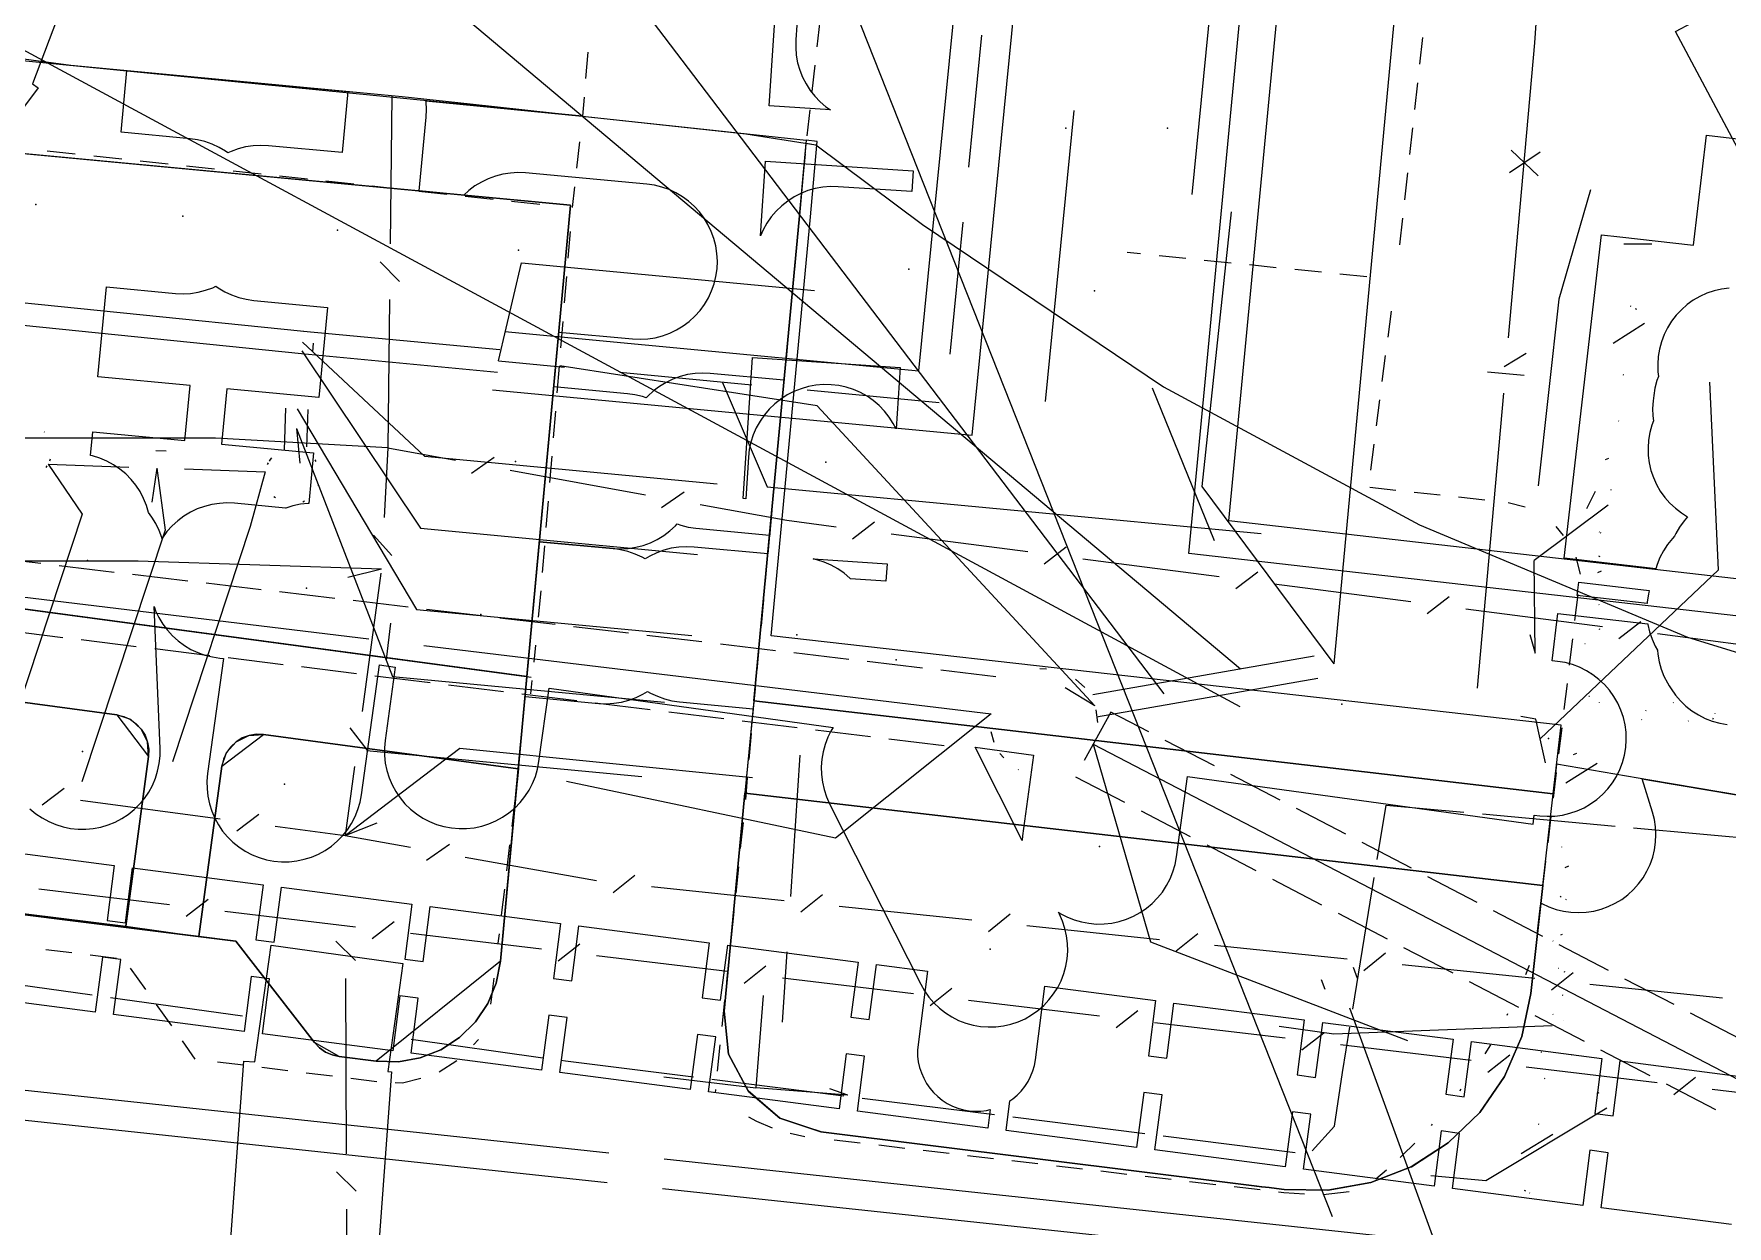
# Model space of a CAD drawing. Header units: metres. Extents: x -3782 to -2031, y 18790 to 19846.
# Drawn here: x -2487.81 to -2442.04, y 18823.8 to 18856.03 of the extents above; entities that cross this region are included whole.
import ezdxf

# ---------------------------------------------------------------- set-up
doc = ezdxf.new("R2010")
doc.units = ezdxf.units.M
for name, color, linetype in [('BOUNDARY', 7, 'Continuous'), ('CURB', 7, 'Continuous'), ('ELECTR_CABLE', 7, 'Continuous'), ('ELECTR_CABLE_COMM', 7, 'Continuous'), ('GAS', 7, 'Continuous'), ('GRASS', 7, 'Continuous'), ('GROUND', 7, 'Continuous'), ('HEAT', 7, 'Continuous'), ('OVERHEAD_POWER_LINE', 7, 'Continuous'), ('ROAD', 7, 'Continuous'), ('SEWER', 7, 'Continuous'), ('SIDEWALK_PATH', 7, 'Continuous'), ('TREE', 7, 'Continuous'), ('WATER_PIPELINE', 7, 'Continuous')]:
    doc.layers.add(name, color=color, linetype=linetype)

msp = doc.modelspace()

# ---------------------------------------------------------------- linework, layer by layer
at = {"layer": 'BOUNDARY'}
msp.add_lwpolyline([(-2543.991, 18850.876), (-2536.824, 18852.276), (-2529.814, 18854.324), (-2523.02, 18857.002), (-2518.972, 18859.043), (-2517.783, 18859.57), (-2515.903, 18859.458), (-2502.65, 18858.029), (-2500.74, 18857.729), (-2499.347, 18857.369), (-2493.123, 18856.023), (-2486.811, 18855.176), (-2478.422, 18854.388), (-2477.86, 18854.332), (-2476.023, 18854.133), (-2472.982, 18853.804), (-2468.566, 18853.326), (-2466.672, 18853.028), (-2463.79, 18850.873), (-2457.274, 18846.483), (-2450.359, 18842.754), (-2443.112, 18839.721), (-2435.602, 18837.413)], dxfattribs=at)
at = {"layer": 'CURB'}
for points in [[(-2466.571, 18856.378), (-2466.65, 18855.673)], [(-2450.272, 18855.928), (-2450.353, 18855.204)], [(-2472.835, 18855.531), (-2472.898, 18854.816)], [(-2466.706, 18855.177), (-2466.785, 18854.472)], [(-2450.408, 18854.707), (-2450.488, 18853.983)], [(-2472.941, 18854.318), (-2472.986, 18853.805)], [(-2466.84, 18853.975), (-2466.919, 18853.27)], [(-2450.543, 18853.487), (-2450.623, 18852.762)], [(-2487.451, 18852.865), (-2486.693, 18852.783)], [(-2473.065, 18853.106), (-2473.144, 18852.393)], [(-2486.196, 18852.729), (-2485.438, 18852.647)], [(-2484.94, 18852.594), (-2484.182, 18852.512)], [(-2483.685, 18852.458), (-2482.927, 18852.376)], [(-2466.967, 18852.773), (-2467.031, 18852.066)], [(-2482.43, 18852.322), (-2481.671, 18852.24)], [(-2481.174, 18852.186), (-2480.416, 18852.104)], [(-2479.919, 18852.051), (-2479.161, 18851.969)], [(-2478.664, 18851.915), (-2477.905, 18851.833)], [(-2473.2, 18851.896), (-2473.263, 18851.331)], [(-2450.678, 18852.266), (-2450.758, 18851.542)], [(-2477.408, 18851.779), (-2476.65, 18851.697)], [(-2476.153, 18851.643), (-2475.395, 18851.561)], [(-2474.898, 18851.508), (-2474.139, 18851.426)], [(-2467.077, 18851.568), (-2467.128, 18851.012)], [(-2450.815, 18851.045), (-2450.898, 18850.321)], [(-2473.316, 18850.683), (-2473.375, 18849.968)], [(-2467.188, 18850.364), (-2467.254, 18849.658)], [(-2457.894, 18850.078), (-2458.256, 18850.114)], [(-2456.672, 18849.954), (-2457.396, 18850.027)], [(-2455.449, 18849.83), (-2456.174, 18849.904)], [(-2454.227, 18849.707), (-2454.952, 18849.78)], [(-2453.005, 18849.583), (-2453.73, 18849.656)], [(-2473.416, 18849.47), (-2473.474, 18848.754)], [(-2467.301, 18849.161), (-2467.367, 18848.454)], [(-2451.783, 18849.459), (-2452.508, 18849.532)], [(-2473.515, 18848.256), (-2473.574, 18847.54)], [(-2451.207, 18847.83), (-2451.115, 18848.533)], [(-2467.414, 18847.957), (-2467.48, 18847.251)], [(-2451.363, 18846.631), (-2451.271, 18847.334)], [(-2473.614, 18847.042), (-2473.673, 18846.326)], [(-2467.527, 18846.753), (-2467.593, 18846.047)], [(-2451.519, 18845.432), (-2451.427, 18846.135)], [(-2473.714, 18845.828), (-2473.773, 18845.112)], [(-2467.639, 18845.549), (-2467.656, 18845.373)], [(-2473.813, 18844.614), (-2473.872, 18843.899)], [(-2451.675, 18844.233), (-2451.583, 18844.936)], [(-2467.752, 18844.345), (-2467.818, 18843.639)], [(-2450.996, 18843.689), (-2451.701, 18843.767)], [(-2449.794, 18843.556), (-2450.499, 18843.634)], [(-2473.913, 18843.4), (-2473.971, 18842.685)], [(-2448.592, 18843.423), (-2449.297, 18843.501)], [(-2447.5, 18843.237), (-2447.955, 18843.353)], [(-2467.865, 18843.141), (-2467.931, 18842.435)], [(-2446.467, 18842.465), (-2446.665, 18842.708)], [(-2474.012, 18842.186), (-2474.071, 18841.471)], [(-2467.977, 18841.937), (-2468.044, 18841.231)], [(-2446.002, 18841.427), (-2446.124, 18841.881)], [(-2494.763, 18841.38), (-2474.367, 18838.638)], [(-2474.112, 18840.973), (-2474.182, 18840.258)], [(-2511.634, 18835.134), (-2510.976, 18840.029), (-2509.852, 18840.886), (-2485.572, 18837.622), (-2484.714, 18836.497), (-2485.331, 18831.908)], [(-2468.09, 18840.733), (-2468.156, 18840.027)], [(-2446.154, 18840.169), (-2446.069, 18840.873)], [(-2468.203, 18839.53), (-2468.269, 18838.824)], [(-2446.298, 18838.968), (-2446.213, 18839.672)], [(-2474.255, 18839.504), (-2474.3, 18839.046)], [(-2474.349, 18838.548), (-2474.384, 18838.191)], [(-2468.316, 18838.326), (-2468.366, 18837.792)], [(-2446.443, 18837.768), (-2446.358, 18838.472)], [(-2461.658, 18837.221), (-2468.349, 18837.997)], [(-2446.587, 18836.567), (-2446.503, 18837.271)], [(-2483.349, 18831.641), (-2482.732, 18836.231), (-2481.607, 18837.089), (-2474.7, 18836.16)], [(-2468.424, 18837.121), (-2468.485, 18836.415)], [(-2446.738, 18835.491), (-2461.658, 18837.221)], [(-2474.712, 18836.218), (-2475.2, 18830.96), (-2478.559, 18828.26), (-2479.559, 18828.385), (-2480.224, 18828.763), (-2482.358, 18831.506)], [(-2474.742, 18835.807), (-2474.7, 18836.16)], [(-2468.528, 18835.917), (-2468.578, 18835.338)], [(-2446.732, 18835.367), (-2446.648, 18836.067)], [(-2482.358, 18831.506), (-2514.607, 18835.533)], [(-2468.595, 18835.508), (-2447.018, 18833.006)], [(-2474.885, 18834.606), (-2474.801, 18835.311)], [(-2468.643, 18834.713), (-2468.716, 18834.008)], [(-2446.877, 18834.166), (-2446.792, 18834.87)], [(-2475.027, 18833.404), (-2474.944, 18834.109)], [(-2447.021, 18832.966), (-2446.937, 18833.67)], [(-2468.767, 18833.511), (-2468.84, 18832.805)], [(-2475.17, 18832.203), (-2475.086, 18832.908)], [(-2468.892, 18832.308), (-2468.965, 18831.602)], [(-2447.166, 18831.765), (-2447.081, 18832.469)], [(-2487.488, 18831.281), (-2486.784, 18831.194)], [(-2475.259, 18831.452), (-2475.229, 18831.706)], [(-2486.288, 18831.132), (-2485.583, 18831.045)], [(-2469.017, 18831.105), (-2469.079, 18830.505)], [(-2447.485, 18830.608), (-2447.384, 18830.857)], [(-2485.209, 18830.779), (-2484.797, 18830.2)], [(-2475.44, 18829.93), (-2475.372, 18830.504)], [(-2469.079, 18830.505), (-2469.09, 18830.4)], [(-2475.464, 18829.801), (-2475.44, 18829.93)], [(-2469.141, 18829.902), (-2469.215, 18829.197)], [(-2484.507, 18829.793), (-2484.096, 18829.214)], [(-2447.986, 18829.508), (-2447.965, 18829.549)], [(-2483.806, 18828.807), (-2483.46, 18828.32)], [(-2475.928, 18828.701), (-2475.797, 18828.849)], [(-2469.266, 18828.7), (-2469.339, 18827.994)], [(-2448.583, 18828.457), (-2448.428, 18828.707)], [(-2482.852, 18828.245), (-2482.147, 18828.158)], [(-2481.651, 18828.097), (-2480.946, 18828.01)], [(-2476.86, 18827.972), (-2476.38, 18828.28)], [(-2480.45, 18827.949), (-2479.745, 18827.862)], [(-2479.249, 18827.801), (-2478.544, 18827.714)], [(-2478.045, 18827.685), (-2477.848, 18827.675)], [(-2477.848, 18827.675), (-2477.354, 18827.799)], [(-2469.391, 18827.497), (-2469.4, 18827.409)], [(-2449.265, 18827.459), (-2449.257, 18827.47)], [(-2449.257, 18827.47), (-2449.23, 18827.505)], [(-2468.492, 18826.757), (-2468.275, 18826.637)], [(-2468.275, 18826.637), (-2467.852, 18826.457)], [(-2467.372, 18826.312), (-2466.972, 18826.23)], [(-2450.033, 18826.526), (-2450, 18826.563)], [(-2466.177, 18826.137), (-2465.473, 18826.054)], [(-2464.976, 18825.996), (-2464.272, 18825.914)], [(-2463.775, 18825.856), (-2463.071, 18825.773)], [(-2450.824, 18825.709), (-2450.482, 18826.044)], [(-2462.574, 18825.715), (-2461.87, 18825.633)], [(-2461.373, 18825.575), (-2460.669, 18825.492)], [(-2460.172, 18825.434), (-2459.468, 18825.352)], [(-2451.536, 18825.077), (-2451.247, 18825.324)], [(-2450.877, 18825.66), (-2450.824, 18825.709)], [(-2458.971, 18825.294), (-2458.267, 18825.211)], [(-2457.77, 18825.153), (-2457.066, 18825.071)], [(-2456.569, 18825.013), (-2455.865, 18824.93)], [(-2455.369, 18824.872), (-2454.664, 18824.79)], [(-2454.168, 18824.731), (-2454.019, 18824.714)], [(-2454.019, 18824.714), (-2453.461, 18824.673)], [(-2452.963, 18824.656), (-2452.259, 18824.739)]]:
    msp.add_lwpolyline(points, dxfattribs=at)
at = {"layer": 'ELECTR_CABLE'}
for points in [[(-2439.779, 18849.221), (-2443.431, 18856.094), (-2441.665, 18857.033), (-2443.657, 18857.208), (-2443.338, 18860.838), (-2441.345, 18860.662)], [(-2445.734, 18851.813), (-2446.586, 18848.86)], [(-2444.829, 18850.348), (-2444.079, 18850.348)], [(-2446.586, 18848.86), (-2447.144, 18843.809)], [(-2444.634, 18848.662), (-2444.648, 18848.668)], [(-2444.524, 18848.606), (-2444.49, 18848.589)], [(-2445.117, 18847.667), (-2444.275, 18848.208)], [(-2444.833, 18846.8), (-2444.847, 18846.807)], [(-2442.275, 18841.544), (-2442.505, 18846.613)], [(-2444.966, 18845.559), (-2444.98, 18845.566)], [(-2445.331, 18844.523), (-2445.238, 18844.56)], [(-2445.165, 18843.698), (-2445.179, 18843.705)], [(-2445.487, 18842.556), (-2445.503, 18842.565)], [(-2445.442, 18842.53), (-2445.465, 18842.543)], [(-2445.475, 18841.892), (-2445.509, 18841.91)], [(-2447.09, 18836.969), (-2442.275, 18841.544)], [(-2445.539, 18841.47), (-2445.437, 18841.511)], [(-2445.497, 18840.596), (-2445.511, 18840.602)], [(-2445.882, 18839.549), (-2445.88, 18839.551)], [(-2445.504, 18839.946), (-2445.483, 18839.936)], [(-2445.696, 18838.734), (-2445.71, 18838.741)], [(-2445.452, 18838.597), (-2445.449, 18838.594)], [(-2445.762, 18838.114), (-2445.776, 18838.121)], [(-2445.498, 18837.951), (-2445.497, 18837.949)], [(-2444.237, 18837.732), (-2444.231, 18837.747)], [(-2443.497, 18837.949), (-2443.491, 18837.956)], [(-2447.208, 18837.504), (-2447.62, 18837.576)], [(-2447.09, 18836.969), (-2447.208, 18837.504)], [(-2444.349, 18837.495), (-2444.355, 18837.487)], [(-2443.086, 18837.464), (-2443.096, 18837.448)], [(-2442.416, 18837.533), (-2442.432, 18837.498)], [(-2442.367, 18837.647), (-2442.361, 18837.661)], [(-2446.948, 18836.322), (-2447.09, 18836.969)], [(-2467.35, 18832.715), (-2467.097, 18836.528)], [(-2446.402, 18835.784), (-2445.557, 18836.32)], [(-2446.192, 18836.549), (-2446.1, 18836.585)], [(-2451.498, 18833.716), (-2451.26, 18835.18)], [(-2451.26, 18835.18), (-2449.153, 18834.987)], [(-2448.655, 18834.942), (-2445.07, 18834.613)], [(-2444.572, 18834.568), (-2440.987, 18834.24)], [(-2446.506, 18834.049), (-2446.504, 18834.051)], [(-2452.156, 18829.669), (-2451.578, 18833.222)], [(-2446.422, 18833.497), (-2446.319, 18833.537)], [(-2446.529, 18832.697), (-2446.552, 18832.709)], [(-2446.385, 18832.623), (-2446.399, 18832.629)], [(-2482.821, 18818.905), (-2482.14, 18828.261), (-2481.842, 18828.24), (-2481.402, 18831.398), (-2477.837, 18830.902), (-2478.243, 18827.978), (-2478.15, 18827.971), (-2478.845, 18818.425)], [(-2446.746, 18831.503), (-2446.755, 18831.51)], [(-2446.531, 18831.677), (-2446.491, 18831.693)], [(-2467.577, 18829.313), (-2467.45, 18831.219)], [(-2489.799, 18830.546), (-2486.234, 18830.05)], [(-2446.597, 18830.763), (-2446.61, 18830.769)], [(-2446.453, 18830.689), (-2446.43, 18830.676)], [(-2485.738, 18829.981), (-2482.173, 18829.485)], [(-2446.501, 18830.056), (-2446.479, 18830.043)], [(-2446.738, 18829.523), (-2446.751, 18829.529)], [(-2452.668, 18828.99), (-2454.15, 18829.199)], [(-2446.773, 18829.213), (-2452.668, 18828.99)], [(-2452.435, 18827.957), (-2452.237, 18829.176)], [(-2446.473, 18829.351), (-2446.472, 18829.35)], [(-2477.617, 18828.852), (-2474.051, 18828.356)], [(-2473.556, 18828.287), (-2473.445, 18828.272)], [(-2473.445, 18828.272), (-2469.985, 18827.838)], [(-2447.045, 18828.493), (-2447.067, 18828.507)], [(-2446.253, 18828.435), (-2446.238, 18828.439)], [(-2469.488, 18827.776), (-2465.917, 18827.328)], [(-2452.654, 18826.501), (-2452.435, 18827.957)], [(-2446.962, 18827.785), (-2446.975, 18827.792)], [(-2465.42, 18827.265), (-2461.849, 18826.817)], [(-2445.56, 18827.397), (-2445.545, 18827.401)], [(-2445.545, 18827.401), (-2445.495, 18827.413)], [(-2461.353, 18826.755), (-2457.781, 18826.307)], [(-2445.288, 18826.99), (-2448.56, 18825.026)], [(-2457.285, 18826.245), (-2453.713, 18825.797)], [(-2453.256, 18825.842), (-2452.654, 18826.501)], [(-2447.605, 18825.766), (-2446.751, 18826.287)], [(-2447.125, 18826.548), (-2447.138, 18826.555)], [(-2448.56, 18825.026), (-2450.051, 18825.162)], [(-2447.479, 18824.75), (-2447.513, 18824.768)], [(-2447.37, 18824.692), (-2447.383, 18824.699)]]:
    msp.add_lwpolyline(points, dxfattribs=at)
for points in [[(-2467.933, 18854.084), (-2467.68, 18857.896), (-2467.083, 18857.856), (-2467.216, 18855.861), (-2467.219, 18855.655), (-2467.203, 18855.449), (-2467.166, 18855.246), (-2467.109, 18855.048), (-2467.034, 18854.856), (-2466.94, 18854.673), (-2466.828, 18854.5), (-2466.7, 18854.338), (-2466.557, 18854.19), (-2466.4, 18854.057), (-2466.281, 18853.974)], [(-2464.079, 18851.763), (-2466.075, 18851.895), (-2466.281, 18851.899), (-2466.486, 18851.882), (-2466.689, 18851.845), (-2466.887, 18851.789), (-2467.079, 18851.713), (-2467.262, 18851.619), (-2467.435, 18851.508), (-2467.597, 18851.38), (-2467.745, 18851.237), (-2467.879, 18851.08), (-2467.996, 18850.91), (-2468.096, 18850.73), (-2468.167, 18850.566), (-2468.033, 18852.587), (-2464.042, 18852.322)], [(-2464.506, 18845.349), (-2464.581, 18845.496), (-2464.693, 18845.67), (-2464.821, 18845.831), (-2464.964, 18845.979), (-2465.121, 18846.113), (-2465.29, 18846.23), (-2465.47, 18846.33), (-2465.659, 18846.413), (-2465.856, 18846.476), (-2466.057, 18846.519), (-2466.262, 18846.543), (-2466.468, 18846.547), (-2466.673, 18846.53), (-2466.876, 18846.493), (-2467.074, 18846.437), (-2467.266, 18846.361), (-2467.449, 18846.267), (-2467.623, 18846.156), (-2467.784, 18846.028), (-2467.932, 18845.885), (-2468.066, 18845.728), (-2468.183, 18845.558), (-2468.284, 18845.378), (-2468.366, 18845.189), (-2468.429, 18844.993), (-2468.473, 18844.792), (-2468.496, 18844.587), (-2468.571, 18843.461), (-2468.64, 18843.466), (-2468.386, 18847.278), (-2464.395, 18847.013)], [(-2464.779, 18841.233), (-2465.734, 18841.296), (-2465.755, 18841.318), (-2465.912, 18841.451), (-2466.081, 18841.569), (-2466.261, 18841.669), (-2466.45, 18841.751), (-2466.646, 18841.815), (-2466.747, 18841.837), (-2464.748, 18841.704)]]:
    msp.add_lwpolyline(points, close=True, dxfattribs=at)
at = {"layer": 'ELECTR_CABLE_COMM'}
for points in [[(-2478.141, 18854.362), (-2478.186, 18850.348)], [(-2478.456, 18849.866), (-2477.932, 18849.331)], [(-2478.202, 18848.849), (-2478.247, 18844.835)], [(-2482.901, 18845.1), (-2490.809, 18845.1)], [(-2478.247, 18844.835), (-2482.901, 18845.1)], [(-2478.247, 18844.835), (-2478.345, 18842.951)], [(-2478.247, 18844.835), (-2476.416, 18844.503)], [(-2475.986, 18844.156), (-2475.37, 18844.583)], [(-2474.94, 18844.236), (-2471.277, 18843.572)], [(-2470.847, 18843.224), (-2470.231, 18843.651)], [(-2469.801, 18843.304), (-2467.46, 18842.88)], [(-2467.46, 18842.88), (-2466.127, 18842.707)], [(-2465.681, 18842.381), (-2465.087, 18842.838)], [(-2478.635, 18842.48), (-2478.133, 18841.924)], [(-2464.64, 18842.513), (-2460.948, 18842.033)], [(-2460.502, 18841.707), (-2459.908, 18842.165)], [(-2459.461, 18841.839), (-2455.769, 18841.359)], [(-2484.992, 18841.772), (-2488.731, 18841.772)], [(-2478.417, 18841.556), (-2484.992, 18841.772)], [(-2478.417, 18841.556), (-2479.325, 18841.335)], [(-2478.431, 18841.454), (-2478.942, 18837.715)], [(-2455.323, 18841.033), (-2454.729, 18841.491)], [(-2454.282, 18841.165), (-2450.59, 18840.685)], [(-2450.144, 18840.36), (-2449.55, 18840.817)], [(-2449.103, 18840.491), (-2445.412, 18840.011)], [(-2444.965, 18839.686), (-2444.371, 18840.143)], [(-2443.924, 18839.818), (-2440.233, 18839.337)], [(-2479.27, 18837.271), (-2478.817, 18836.674)], [(-2479.4, 18834.36), (-2476.297, 18836.722)], [(-2476.297, 18836.722), (-2468.387, 18835.928)], [(-2479.145, 18836.229), (-2479.4, 18834.36)], [(-2487.591, 18835.186), (-2486.996, 18835.641)], [(-2486.55, 18835.314), (-2482.775, 18834.81)], [(-2482.329, 18834.483), (-2481.733, 18834.939)], [(-2481.288, 18834.612), (-2479.4, 18834.36)], [(-2479.4, 18834.36), (-2478.532, 18834.706)], [(-2479.4, 18834.36), (-2477.628, 18834.043)], [(-2477.197, 18833.696), (-2476.582, 18834.125)], [(-2476.151, 18833.778), (-2472.607, 18833.144)], [(-2472.153, 18832.82), (-2471.571, 18833.293)], [(-2487.681, 18832.921), (-2484.144, 18832.497)], [(-2471.116, 18832.979), (-2467.535, 18832.607)], [(-2467.08, 18832.294), (-2466.498, 18832.766)], [(-2483.694, 18832.177), (-2483.105, 18832.64)], [(-2482.655, 18832.319), (-2479.117, 18831.896)], [(-2466.043, 18832.452), (-2462.461, 18832.081)], [(-2462.006, 18831.767), (-2461.424, 18832.239)], [(-2478.667, 18831.575), (-2478.078, 18832.038)], [(-2460.969, 18831.926), (-2457.388, 18831.554)], [(-2479.654, 18831.507), (-2479.122, 18830.979)], [(-2477.628, 18831.718), (-2474.091, 18831.294)], [(-2473.641, 18830.973), (-2473.051, 18831.437)], [(-2456.933, 18831.24), (-2456.351, 18831.713)], [(-2455.896, 18831.399), (-2452.314, 18831.027)], [(-2472.601, 18831.116), (-2469.064, 18830.693)], [(-2468.614, 18830.372), (-2468.025, 18830.835)], [(-2451.859, 18830.714), (-2451.277, 18831.186)], [(-2450.822, 18830.872), (-2447.241, 18830.501)], [(-2479.386, 18830.493), (-2479.368, 18825.76)], [(-2467.574, 18830.514), (-2464.037, 18830.091)], [(-2446.786, 18830.187), (-2446.204, 18830.659)], [(-2463.587, 18829.77), (-2462.998, 18830.234)], [(-2462.548, 18829.913), (-2459.01, 18829.49)], [(-2445.749, 18830.346), (-2442.167, 18829.974)], [(-2458.56, 18829.169), (-2457.971, 18829.632)], [(-2457.521, 18829.311), (-2453.984, 18828.888)], [(-2453.534, 18828.567), (-2452.944, 18829.03)], [(-2452.494, 18828.71), (-2448.957, 18828.286)], [(-2448.507, 18827.966), (-2447.918, 18828.429)], [(-2447.468, 18828.108), (-2443.93, 18827.685)], [(-2443.48, 18827.364), (-2442.891, 18827.827)], [(-2442.441, 18827.507), (-2438.903, 18827.083)], [(-2479.631, 18825.274), (-2479.099, 18824.746)], [(-2479.362, 18824.26), (-2479.344, 18819.527)]]:
    msp.add_lwpolyline(points, dxfattribs=at)
at = {"layer": 'GAS'}
for points in [[(-2491.737, 18855.709), (-2484.411, 18875.039), (-2482.346, 18874.845), (-2480.476, 18874.136), (-2487.85, 18854.679), (-2487.702, 18854.57), (-2488.255, 18853.817)], [(-2489.164, 18834.007), (-2485.639, 18833.55), (-2485.832, 18832.062), (-2485.336, 18831.998), (-2485.143, 18833.486), (-2481.617, 18833.028), (-2481.81, 18831.541), (-2481.315, 18831.476), (-2481.121, 18832.964), (-2477.596, 18832.506), (-2477.789, 18831.019), (-2477.293, 18830.954), (-2477.1, 18832.442), (-2473.575, 18831.985), (-2473.768, 18830.497), (-2473.272, 18830.433), (-2473.079, 18831.92), (-2469.554, 18831.463), (-2469.747, 18829.975), (-2469.251, 18829.911), (-2469.058, 18831.398), (-2465.533, 18830.941), (-2465.726, 18829.453), (-2465.23, 18829.389), (-2465.037, 18830.877), (-2463.655, 18830.697), (-2463.912, 18828.714), (-2463.925, 18828.557), (-2463.922, 18828.4), (-2463.904, 18828.244), (-2463.87, 18828.091), (-2463.822, 18827.942), (-2463.759, 18827.798), (-2463.683, 18827.661), (-2463.593, 18827.532), (-2463.491, 18827.412), (-2463.378, 18827.303), (-2463.255, 18827.206), (-2463.123, 18827.121), (-2462.983, 18827.049), (-2462.837, 18826.992), (-2462.686, 18826.949), (-2462.532, 18826.921), (-2462.375, 18826.909), (-2462.218, 18826.911), (-2462.062, 18826.93), (-2461.961, 18826.952), (-2462.026, 18826.452), (-2465.551, 18826.91), (-2465.358, 18828.397), (-2465.854, 18828.462), (-2466.047, 18826.974), (-2469.573, 18827.432), (-2469.38, 18828.919), (-2469.875, 18828.984), (-2470.068, 18827.496), (-2473.594, 18827.953), (-2473.401, 18829.441), (-2473.897, 18829.505), (-2474.09, 18828.018), (-2477.615, 18828.475), (-2477.422, 18829.963), (-2477.918, 18830.027), (-2478.111, 18828.54), (-2481.636, 18828.997), (-2481.443, 18830.485), (-2481.939, 18830.549), (-2482.132, 18829.061), (-2485.657, 18829.519), (-2485.464, 18831.006), (-2485.96, 18831.071), (-2486.153, 18829.583), (-2489.679, 18830.041)], [(-2441.92, 18823.843), (-2445.445, 18824.301), (-2445.252, 18825.788), (-2445.748, 18825.853), (-2445.941, 18824.365), (-2449.467, 18824.823), (-2449.274, 18826.31), (-2449.769, 18826.375), (-2449.962, 18824.887), (-2453.488, 18825.344), (-2453.295, 18826.832), (-2453.791, 18826.896), (-2453.984, 18825.409), (-2457.509, 18825.866), (-2457.316, 18827.354), (-2457.812, 18827.418), (-2458.005, 18825.931), (-2461.53, 18826.388), (-2461.426, 18827.187), (-2461.349, 18827.24), (-2461.23, 18827.342), (-2461.121, 18827.455), (-2461.023, 18827.578), (-2460.939, 18827.71), (-2460.867, 18827.85), (-2460.81, 18827.996), (-2460.767, 18828.147), (-2460.739, 18828.302), (-2460.481, 18830.285), (-2457.49, 18829.897), (-2457.683, 18828.41), (-2457.187, 18828.345), (-2456.994, 18829.833), (-2453.469, 18829.376), (-2453.662, 18827.888), (-2453.166, 18827.824), (-2452.973, 18829.311), (-2449.448, 18828.854), (-2449.641, 18827.366), (-2449.145, 18827.302), (-2448.952, 18828.789), (-2445.426, 18828.332), (-2445.619, 18826.844), (-2445.124, 18826.78), (-2444.931, 18828.268), (-2441.405, 18827.81)]]:
    msp.add_lwpolyline(points, dxfattribs=at)
at = {"layer": 'GRASS'}
for points in [[(-2473.304, 18851.396), (-2493.12, 18853.265), (-2492.81, 18841.117), (-2474.489, 18838.654)], [(-2467.88, 18839.756), (-2466.829, 18850.982), (-2466.635, 18853.117), (-2466.933, 18853.149), (-2467.128, 18851.012), (-2468.349, 18837.997), (-2461.658, 18837.221), (-2446.738, 18835.491), (-2446.529, 18837.347)], [(-2485.572, 18837.622), (-2509.852, 18840.886), (-2510.049, 18840.893), (-2510.241, 18840.862), (-2510.424, 18840.794), (-2510.592, 18840.69), (-2510.736, 18840.556), (-2510.85, 18840.398), (-2510.931, 18840.22), (-2510.976, 18840.029), (-2511.63, 18835.162), (-2485.331, 18831.908), (-2484.714, 18836.497), (-2484.74, 18836.894), (-2484.91, 18837.237), (-2485.196, 18837.492)], [(-2474.718, 18836.162), (-2481.607, 18837.089), (-2481.804, 18837.096), (-2481.997, 18837.064), (-2482.18, 18836.996), (-2482.347, 18836.893), (-2482.491, 18836.758), (-2482.605, 18836.6), (-2482.686, 18836.423), (-2482.732, 18836.231), (-2483.35, 18831.63), (-2482.358, 18831.506), (-2480.224, 18828.763), (-2480.089, 18828.621), (-2479.929, 18828.508), (-2479.751, 18828.429), (-2479.559, 18828.385), (-2478.559, 18828.26), (-2477.956, 18828.246), (-2477.369, 18828.351), (-2476.814, 18828.57), (-2476.308, 18828.899), (-2475.878, 18829.322), (-2475.545, 18829.817), (-2475.316, 18830.368), (-2475.2, 18830.96)], [(-2447.018, 18833.006), (-2468.595, 18835.508), (-2469.153, 18829.616), (-2469.036, 18828.453), (-2468.507, 18827.456), (-2467.647, 18826.723), (-2466.538, 18826.356), (-2454.824, 18824.893), (-2454.622, 18824.868), (-2454.421, 18824.843), (-2454.219, 18824.819), (-2454.018, 18824.795), (-2452.83, 18824.771), (-2451.672, 18824.979), (-2450.577, 18825.409), (-2449.578, 18826.051), (-2448.725, 18826.877), (-2448.057, 18827.846), (-2447.591, 18828.926), (-2447.343, 18830.088)]]:
    msp.add_lwpolyline(points, close=True, dxfattribs=at)
at = {"layer": 'GROUND'}
for points in [[(-2493.123, 18856.023), (-2486.811, 18855.176), (-2478.422, 18854.388), (-2477.86, 18854.332), (-2476.023, 18854.133), (-2472.987, 18853.805), (-2489.594, 18855.437)], [(-2440.985, 18835.326), (-2444.133, 18835.86), (-2446.652, 18836.288), (-2446.738, 18835.491), (-2461.658, 18837.221), (-2468.349, 18837.997), (-2467.128, 18851.012), (-2466.94, 18853.07), (-2466.672, 18853.028), (-2463.79, 18850.873), (-2457.274, 18846.483), (-2450.359, 18842.754), (-2443.112, 18839.721), (-2435.602, 18837.413)]]:
    msp.add_lwpolyline(points, dxfattribs=at)
for points in [[(-2492.81, 18841.117), (-2494.763, 18841.38), (-2494.899, 18841.572), (-2495.074, 18841.724), (-2495.279, 18841.833), (-2495.507, 18841.891), (-2495.742, 18841.895), (-2495.968, 18841.845), (-2496.177, 18841.743), (-2496.359, 18841.595), (-2499.236, 18841.982), (-2499.602, 18842.106), (-2499.885, 18842.35), (-2500.059, 18842.682), (-2500.098, 18843.067), (-2499.083, 18853.827), (-2473.304, 18851.396), (-2474.712, 18836.218), (-2474.489, 18838.654)], [(-2492.597, 18832.785), (-2511.63, 18835.162), (-2510.976, 18840.029), (-2510.931, 18840.22), (-2510.85, 18840.398), (-2510.736, 18840.556), (-2510.592, 18840.69), (-2510.424, 18840.794), (-2510.241, 18840.862), (-2510.049, 18840.893), (-2509.852, 18840.886), (-2492.745, 18838.586), (-2485.572, 18837.622), (-2485.38, 18837.576), (-2485.203, 18837.495), (-2485.044, 18837.381), (-2484.91, 18837.237), (-2484.806, 18837.07), (-2484.738, 18836.887), (-2484.707, 18836.694), (-2484.714, 18836.497), (-2485.331, 18831.908), (-2483.35, 18831.63)], [(-2482.732, 18836.231), (-2482.602, 18836.606), (-2482.347, 18836.893), (-2482.004, 18837.063), (-2481.607, 18837.089), (-2474.718, 18836.162), (-2475.2, 18830.96), (-2475.316, 18830.368), (-2475.545, 18829.817), (-2475.878, 18829.322), (-2476.308, 18828.899), (-2476.814, 18828.57), (-2477.369, 18828.351), (-2477.956, 18828.246), (-2478.559, 18828.26), (-2479.559, 18828.385), (-2479.751, 18828.429), (-2479.929, 18828.508), (-2480.089, 18828.621), (-2480.224, 18828.763), (-2482.358, 18831.506), (-2483.35, 18831.63)], [(-2447.018, 18833.006), (-2447.343, 18830.088), (-2447.591, 18828.926), (-2448.057, 18827.846), (-2448.725, 18826.877), (-2449.578, 18826.051), (-2450.577, 18825.409), (-2451.672, 18824.979), (-2452.83, 18824.771), (-2454.018, 18824.795), (-2454.219, 18824.819), (-2454.421, 18824.843), (-2454.622, 18824.868), (-2454.824, 18824.893), (-2466.538, 18826.356), (-2467.647, 18826.723), (-2468.507, 18827.456), (-2469.036, 18828.453), (-2469.153, 18829.616), (-2468.595, 18835.508)]]:
    msp.add_lwpolyline(points, close=True, dxfattribs=at)
at = {"layer": 'HEAT'}
for points in [[(-2463.888, 18846.921), (-2461.81, 18867.962)], [(-2456.594, 18841.979), (-2454.236, 18866.666)], [(-2455.506, 18842.861), (-2453.244, 18866.534)], [(-2462.452, 18845.179), (-2460.37, 18866.258)], [(-2455.248, 18864.49), (-2456.512, 18851.685)], [(-2462.54, 18852.426), (-2462.188, 18855.991)], [(-2460.468, 18846.086), (-2459.691, 18853.955)], [(-2463.04, 18847.367), (-2462.688, 18850.933)], [(-2475.25, 18847.19), (-2474.627, 18849.836)], [(-2474.627, 18849.836), (-2466.713, 18849.089)], [(-2490.456, 18849.003), (-2480.519, 18847.993)], [(-2491.124, 18848.457), (-2480.581, 18847.387)], [(-2480.521, 18847.994), (-2475.221, 18847.494)], [(-2475.082, 18847.978), (-2463.888, 18846.921)], [(-2480.579, 18847.386), (-2475.279, 18846.886)], [(-2480.569, 18847.461), (-2477.362, 18842.664)], [(-2480.55, 18847.69), (-2477.257, 18844.613)], [(-2480.27, 18847.436), (-2480.251, 18847.665)], [(-2475.25, 18847.19), (-2473.466, 18847.022)], [(-2471.973, 18846.881), (-2468.406, 18846.544)], [(-2475.418, 18846.402), (-2462.452, 18845.179)], [(-2469.21, 18846.62), (-2467.993, 18843.781)], [(-2466.913, 18846.403), (-2463.345, 18846.067)], [(-2455.9, 18842.326), (-2457.577, 18846.449)], [(-2481.038, 18844.782), (-2481, 18845.908)], [(-2480.7, 18845.89), (-2477.467, 18840.469)], [(-2480.435, 18844.868), (-2480.4, 18845.872)], [(-2480.718, 18845.358), (-2478.117, 18838.66)], [(-2480.718, 18845.358), (-2480.625, 18844.428)], [(-2477.257, 18844.613), (-2469.342, 18843.866)], [(-2467.993, 18843.781), (-2454.64, 18842.521)], [(-2436.738, 18840.725), (-2455.506, 18842.861)], [(-2477.362, 18842.664), (-2469.871, 18841.957)], [(-2436.82, 18839.728), (-2456.594, 18841.979)], [(-2477.467, 18840.469), (-2470.026, 18839.766)], [(-2478.117, 18838.66), (-2470.765, 18837.966)]]:
    msp.add_lwpolyline(points, dxfattribs=at)
at = {"layer": 'OVERHEAD_POWER_LINE'}
for points in [[(-2445.833, 18843.201), (-2445.602, 18843.663)], [(-2445.259, 18843.291), (-2447.26, 18841.792)], [(-2447.23, 18839.292), (-2447.26, 18841.792)], [(-2447.37, 18839.79), (-2447.23, 18839.292)], [(-2468.097, 18830.037), (-2468.299, 18827.545)], [(-2470.781, 18827.842), (-2468.299, 18827.545)], [(-2465.807, 18827.343), (-2468.299, 18827.545)], [(-2465.807, 18827.343), (-2466.296, 18827.517)]]:
    msp.add_lwpolyline(points, dxfattribs=at)
at = {"layer": 'ROAD'}
for points in [[(-2473.622, 18847.965), (-2471.631, 18847.78), (-2471.425, 18847.772), (-2471.219, 18847.783), (-2471.016, 18847.814), (-2470.816, 18847.865), (-2470.622, 18847.936), (-2470.437, 18848.025), (-2470.26, 18848.132), (-2470.096, 18848.256), (-2469.944, 18848.395), (-2469.806, 18848.548), (-2469.684, 18848.715), (-2469.579, 18848.892), (-2469.492, 18849.079), (-2469.424, 18849.273), (-2469.375, 18849.473), (-2469.346, 18849.677), (-2469.337, 18849.883), (-2469.348, 18850.089), (-2469.38, 18850.293), (-2469.431, 18850.492), (-2469.501, 18850.686), (-2469.59, 18850.872), (-2469.697, 18851.048), (-2469.821, 18851.213), (-2469.96, 18851.365), (-2470.114, 18851.502), (-2470.28, 18851.624), (-2470.457, 18851.729), (-2470.644, 18851.816), (-2470.839, 18851.884), (-2471.039, 18851.933), (-2471.243, 18851.962), (-2474.522, 18852.267), (-2474.728, 18852.276), (-2474.933, 18852.265), (-2475.137, 18852.233), (-2475.337, 18852.182), (-2475.53, 18852.111), (-2475.716, 18852.022), (-2475.892, 18851.915), (-2476.057, 18851.792), (-2476.192, 18851.668), (-2477.395, 18851.782), (-2477.207, 18853.773), (-2477.198, 18853.979), (-2477.209, 18854.185), (-2477.215, 18854.22), (-2472.987, 18853.805), (-2469.874, 18853.468), (-2466.934, 18853.15), (-2466.933, 18853.149), (-2467.128, 18851.012), (-2467.536, 18846.664), (-2469.527, 18846.85), (-2469.733, 18846.859), (-2469.939, 18846.848), (-2470.142, 18846.817), (-2470.342, 18846.766), (-2470.536, 18846.696), (-2470.722, 18846.607), (-2470.898, 18846.5), (-2471.063, 18846.377), (-2471.215, 18846.238), (-2471.262, 18846.185), (-2471.364, 18846.221), (-2471.565, 18846.269), (-2471.769, 18846.299), (-2473.76, 18846.483)], [(-2474.148, 18842.301), (-2472.157, 18842.117), (-2471.951, 18842.108), (-2471.745, 18842.119), (-2471.541, 18842.15), (-2471.342, 18842.201), (-2471.148, 18842.272), (-2470.962, 18842.361), (-2470.786, 18842.468), (-2470.621, 18842.592), (-2470.469, 18842.731), (-2470.423, 18842.782), (-2470.323, 18842.747), (-2470.123, 18842.698), (-2469.919, 18842.669), (-2467.928, 18842.482), (-2467.976, 18841.97), (-2469.967, 18842.156), (-2470.173, 18842.166), (-2470.379, 18842.155), (-2470.583, 18842.123), (-2470.782, 18842.072), (-2470.976, 18842.002), (-2471.162, 18841.913), (-2471.292, 18841.834), (-2471.371, 18841.881), (-2471.558, 18841.968), (-2471.753, 18842.036), (-2471.953, 18842.085), (-2472.157, 18842.114), (-2474.148, 18842.299)]]:
    msp.add_lwpolyline(points, close=True, dxfattribs=at)
msp.add_lwpolyline([(-2492.597, 18832.785), (-2482.359, 18831.506), (-2482.358, 18831.506), (-2482.358, 18831.505), (-2480.225, 18828.764), (-2480.224, 18828.763), (-2480.089, 18828.622), (-2480.088, 18828.62), (-2479.93, 18828.509), (-2479.928, 18828.508), (-2479.752, 18828.429), (-2479.75, 18828.429), (-2479.56, 18828.385), (-2479.559, 18828.385), (-2478.56, 18828.261), (-2478.559, 18828.26), (-2477.958, 18828.246), (-2477.956, 18828.246), (-2477.37, 18828.351), (-2477.368, 18828.352), (-2476.815, 18828.57), (-2476.813, 18828.571), (-2476.309, 18828.898), (-2476.307, 18828.9), (-2475.879, 18829.321), (-2475.878, 18829.323), (-2475.546, 18829.816), (-2475.545, 18829.818), (-2475.317, 18830.368), (-2475.316, 18830.37), (-2475.201, 18830.96), (-2475.2, 18830.961), (-2474.718, 18836.163), (-2474.536, 18838.117), (-2472.545, 18837.932), (-2472.339, 18837.923), (-2472.133, 18837.935), (-2471.93, 18837.966), (-2471.73, 18838.017), (-2471.536, 18838.088), (-2471.351, 18838.177), (-2471.222, 18838.255), (-2471.145, 18838.209), (-2470.958, 18838.122), (-2470.764, 18838.053), (-2470.564, 18838.004), (-2470.36, 18837.975), (-2468.37, 18837.788), (-2468.596, 18835.509), (-2469.153, 18829.617), (-2469.153, 18829.615), (-2469.036, 18828.455), (-2469.035, 18828.452), (-2468.508, 18827.458), (-2468.505, 18827.455), (-2467.649, 18826.725), (-2467.646, 18826.723), (-2466.539, 18826.357), (-2466.538, 18826.356), (-2454.824, 18824.893), (-2454.623, 18824.868), (-2454.421, 18824.843), (-2454.22, 18824.819), (-2454.018, 18824.795), (-2454.017, 18824.795), (-2452.831, 18824.771), (-2452.829, 18824.771), (-2451.673, 18824.979), (-2451.672, 18824.979), (-2450.578, 18825.408), (-2450.576, 18825.409), (-2449.579, 18826.051), (-2449.577, 18826.052), (-2448.726, 18826.877), (-2448.724, 18826.878), (-2448.057, 18827.845), (-2448.057, 18827.847), (-2447.591, 18828.925), (-2447.59, 18828.927), (-2447.343, 18830.087), (-2447.343, 18830.088), (-2447.07, 18832.535), (-2447.046, 18832.52), (-2446.859, 18832.433), (-2446.665, 18832.364), (-2446.465, 18832.315), (-2446.261, 18832.286), (-2446.055, 18832.276), (-2445.849, 18832.287), (-2445.645, 18832.318), (-2445.446, 18832.369), (-2445.252, 18832.439), (-2445.066, 18832.528), (-2444.89, 18832.635), (-2444.725, 18832.758), (-2444.573, 18832.897), (-2444.435, 18833.051), (-2444.313, 18833.217), (-2444.207, 18833.394), (-2444.12, 18833.581), (-2444.051, 18833.775), (-2444.002, 18833.975), (-2443.973, 18834.179), (-2443.964, 18834.385), (-2443.974, 18834.591), (-2444.006, 18834.794), (-2444.056, 18834.994), (-2444.333, 18835.894), (-2444.134, 18835.86), (-2440.986, 18835.326)], dxfattribs=at)
at = {"layer": 'SEWER'}
for points in [[(-2452.663, 18838.997), (-2450.156, 18865.803)], [(-2455.2, 18837.841), (-2506.221, 18865.38)], [(-2457.262, 18838.191), (-2476.875, 18863.983)], [(-2447.239, 18855.787), (-2446.709, 18863.508)], [(-2452.705, 18824.054), (-2466.27, 18858.323)], [(-2455.198, 18838.857), (-2477.244, 18857.38)], [(-2447.947, 18847.813), (-2447.239, 18855.787)], [(-2447.926, 18852.281), (-2447.094, 18852.838)], [(-2447.875, 18852.879), (-2447.15, 18852.19)], [(-2456.23, 18843.79), (-2455.439, 18851.218)], [(-2448.065, 18847.039), (-2447.476, 18847.398)], [(-2466.641, 18845.976), (-2473.595, 18847.054)], [(-2448.515, 18846.888), (-2447.529, 18846.8)], [(-2459.135, 18837.863), (-2466.641, 18845.976)], [(-2448.788, 18838.344), (-2448.08, 18846.318)], [(-2487.523, 18845.262), (-2487.531, 18845.271)], [(-2484.238, 18844.745), (-2484.515, 18844.755)], [(-2481.391, 18844.566), (-2481.424, 18844.525)], [(-2487.482, 18844.308), (-2487.452, 18844.35)], [(-2487.425, 18844.395), (-2485.243, 18844.319)], [(-2487.425, 18844.395), (-2486.51, 18843.046)], [(-2487.38, 18844.49), (-2487.363, 18844.539)], [(-2484.493, 18844.292), (-2484.621, 18843.367)], [(-2484.493, 18844.292), (-2484.268, 18842.616)], [(-2483.744, 18844.266), (-2481.562, 18844.19)], [(-2481.562, 18844.19), (-2481.965, 18842.708)], [(-2481.48, 18844.437), (-2481.503, 18844.39)], [(-2481.424, 18844.525), (-2481.453, 18844.482)], [(-2480.181, 18844.473), (-2480.21, 18844.517)], [(-2480.122, 18843.808), (-2480.117, 18843.819)], [(-2452.663, 18838.997), (-2456.23, 18843.79)], [(-2481.326, 18843.526), (-2481.286, 18843.492)], [(-2480.544, 18843.383), (-2480.496, 18843.404)], [(-2486.51, 18843.046), (-2488.86, 18835.948)], [(-2484.268, 18842.616), (-2486.52, 18835.815)], [(-2481.965, 18842.708), (-2484.07, 18836.35)], [(-2487.627, 18841.709), (-2489.116, 18841.885)], [(-2494.09, 18841.528), (-2478.758, 18839.68)], [(-2485.64, 18841.473), (-2487.13, 18841.65)], [(-2483.654, 18841.238), (-2485.144, 18841.414)], [(-2481.668, 18841.003), (-2483.158, 18841.179)], [(-2479.682, 18840.767), (-2481.172, 18840.944)], [(-2477.696, 18840.532), (-2479.186, 18840.709)], [(-2475.71, 18840.297), (-2477.2, 18840.473)], [(-2478.176, 18840.097), (-2478.294, 18839.114)], [(-2473.724, 18840.062), (-2475.213, 18840.238)], [(-2471.738, 18839.826), (-2473.227, 18840.003)], [(-2488.518, 18839.898), (-2487.03, 18839.716)], [(-2486.533, 18839.655), (-2485.044, 18839.472)], [(-2469.752, 18839.591), (-2471.241, 18839.767)], [(-2467.765, 18839.356), (-2469.255, 18839.532)], [(-2484.548, 18839.411), (-2483.059, 18839.228)], [(-2482.563, 18839.168), (-2481.074, 18838.985)], [(-2477.269, 18839.5), (-2461.938, 18837.651)], [(-2465.779, 18839.12), (-2467.269, 18839.297)], [(-2463.793, 18838.885), (-2465.283, 18839.062)], [(-2453.206, 18839.206), (-2459.187, 18838.159)], [(-2480.578, 18838.924), (-2479.089, 18838.741)], [(-2478.593, 18838.68), (-2477.104, 18838.498)], [(-2461.807, 18838.65), (-2463.297, 18838.826)], [(-2460.435, 18838.859), (-2460.615, 18838.867)], [(-2459.084, 18837.567), (-2453.103, 18838.615)], [(-2476.608, 18838.437), (-2475.119, 18838.254)], [(-2474.623, 18838.193), (-2473.134, 18838.011)], [(-2459.135, 18837.863), (-2459.93, 18838.354)], [(-2459.401, 18838.357), (-2459.651, 18838.589)], [(-2472.638, 18837.95), (-2471.149, 18837.767)], [(-2470.652, 18837.706), (-2469.164, 18837.523)], [(-2458.699, 18837.696), (-2459.425, 18836.384)], [(-2459.055, 18837.416), (-2459.095, 18837.754)], [(-2457.671, 18837.163), (-2458.699, 18837.696)], [(-2468.667, 18837.463), (-2467.178, 18837.28)], [(-2461.938, 18837.651), (-2466.144, 18834.292)], [(-2466.682, 18837.219), (-2465.193, 18837.036)], [(-2464.697, 18836.975), (-2463.208, 18836.793)], [(-2461.94, 18837.167), (-2461.864, 18836.879)], [(-2459.181, 18836.825), (-2437.406, 18825.512)], [(-2459.181, 18836.825), (-2457.624, 18831.486)], [(-2455.896, 18836.241), (-2457.227, 18836.932)], [(-2478.819, 18836.658), (-2471.377, 18835.955)], [(-2461.702, 18836.58), (-2461.592, 18836.457)], [(-2461.209, 18836.141), (-2461.195, 18836.131)], [(-2459.656, 18835.95), (-2458.326, 18835.258)], [(-2454.121, 18835.319), (-2455.452, 18836.01)], [(-2466.144, 18834.292), (-2473.419, 18835.819)], [(-2457.882, 18835.027), (-2456.551, 18834.335)], [(-2452.346, 18834.398), (-2453.677, 18835.089)], [(-2456.107, 18834.105), (-2454.776, 18833.413)], [(-2450.571, 18833.476), (-2451.902, 18834.167)], [(-2454.333, 18833.182), (-2453.002, 18832.49)], [(-2448.796, 18832.554), (-2450.127, 18833.245)], [(-2452.558, 18832.26), (-2451.227, 18831.568)], [(-2447.021, 18831.633), (-2448.352, 18832.324)], [(-2457.624, 18831.486), (-2450.684, 18828.822)], [(-2450.784, 18831.337), (-2449.453, 18830.645)], [(-2445.246, 18830.711), (-2446.577, 18831.402)], [(-2453.011, 18830.467), (-2452.916, 18830.206)], [(-2452.033, 18830.498), (-2452.139, 18830.789)], [(-2449.009, 18830.415), (-2447.678, 18829.723)], [(-2443.471, 18829.789), (-2444.802, 18830.48)], [(-2449.791, 18822.958), (-2452.239, 18829.695)], [(-2447.235, 18829.492), (-2445.904, 18828.8)], [(-2441.696, 18828.868), (-2443.027, 18829.559)], [(-2445.46, 18828.57), (-2444.129, 18827.878)], [(-2472.271, 18825.773), (-2493.259, 18828.026)], [(-2443.685, 18827.647), (-2442.355, 18826.955)], [(-2472.314, 18824.973), (-2493.345, 18827.23)], [(-2449.791, 18823.36), (-2470.779, 18825.613)], [(-2449.791, 18822.556), (-2470.822, 18824.813)]]:
    msp.add_lwpolyline(points, dxfattribs=at)
at = {"layer": 'SIDEWALK_PATH'}
for points in [[(-2492.745, 18838.586), (-2485.572, 18837.622), (-2485.38, 18837.576), (-2485.203, 18837.495), (-2485.044, 18837.381), (-2484.91, 18837.237), (-2484.806, 18837.07), (-2484.738, 18836.887), (-2484.707, 18836.694), (-2484.714, 18836.497), (-2485.331, 18831.908), (-2483.35, 18831.63), (-2482.732, 18836.231), (-2482.602, 18836.606), (-2482.347, 18836.893), (-2482.004, 18837.063), (-2481.607, 18837.089), (-2474.718, 18836.162), (-2474.712, 18836.218), (-2474.489, 18838.654), (-2492.81, 18841.117)], [(-2461.658, 18837.221), (-2468.349, 18837.997), (-2468.595, 18835.508), (-2447.018, 18833.006), (-2446.738, 18835.491)]]:
    msp.add_lwpolyline(points, close=True, dxfattribs=at)
at = {"layer": 'TREE'}
for p in [(-2459.919, 18853.475), (-2457.168, 18853.482), (-2487.761, 18851.412), (-2483.79, 18851.102), (-2479.605, 18850.718), (-2474.716, 18850.176), (-2464.163, 18849.664), (-2459.139, 18849.078), (-2474.798, 18844.471), (-2466.401, 18844.448), (-2486.364, 18841.794), (-2480.44, 18841.045), (-2475.729, 18840.337), (-2467.192, 18839.787), (-2464.505, 18839.11), (-2458.342, 18838.305), (-2452.458, 18837.912), (-2446.865, 18836.98), (-2486.501, 18836.627), (-2481.037, 18835.749), (-2459.006, 18834.066), (-2461.965, 18831.285)]:
    msp.add_point(p, dxfattribs=at)
at = {"layer": 'WATER_PIPELINE'}
for points in [[(-2485.3, 18855.036), (-2479.327, 18854.471), (-2479.483, 18852.816), (-2481.475, 18853.004), (-2481.68, 18853.013), (-2481.886, 18853.003), (-2482.09, 18852.972), (-2482.29, 18852.921), (-2482.483, 18852.85), (-2482.571, 18852.809), (-2482.63, 18852.852), (-2482.807, 18852.958), (-2482.994, 18853.045), (-2483.188, 18853.114), (-2483.388, 18853.163), (-2483.592, 18853.192), (-2485.458, 18853.369)], [(-2486.224, 18845.268), (-2483.733, 18845.032), (-2483.591, 18846.526), (-2486.083, 18846.761), (-2485.853, 18849.188), (-2483.988, 18849.011), (-2483.782, 18849.002), (-2483.576, 18849.013), (-2483.372, 18849.044), (-2483.173, 18849.095), (-2482.979, 18849.165), (-2482.892, 18849.206), (-2482.832, 18849.163), (-2482.655, 18849.058), (-2482.469, 18848.97), (-2482.274, 18848.902), (-2482.074, 18848.852), (-2481.87, 18848.823), (-2479.879, 18848.634), (-2480.11, 18846.196), (-2482.598, 18846.432), (-2482.74, 18844.938), (-2480.251, 18844.703), (-2480.38, 18843.337), (-2480.402, 18843.337), (-2480.607, 18843.315), (-2480.809, 18843.273), (-2481.005, 18843.211), (-2481.012, 18843.208), (-2482.389, 18843.338), (-2482.595, 18843.348), (-2482.8, 18843.337), (-2483.004, 18843.306), (-2483.204, 18843.255), (-2483.398, 18843.185), (-2483.584, 18843.096), (-2483.76, 18842.989), (-2483.925, 18842.866), (-2484.077, 18842.727), (-2484.215, 18842.574), (-2484.337, 18842.408), (-2484.35, 18842.386), (-2484.357, 18842.411), (-2484.427, 18842.605), (-2484.516, 18842.791), (-2484.622, 18842.967), (-2484.711, 18843.086), (-2484.768, 18843.28), (-2484.846, 18843.471), (-2484.942, 18843.654), (-2485.055, 18843.826), (-2485.184, 18843.986), (-2485.329, 18844.133), (-2485.488, 18844.265), (-2485.658, 18844.38), (-2485.839, 18844.479), (-2486.029, 18844.559), (-2486.226, 18844.62), (-2486.284, 18844.632)], [(-2446.094, 18840.848), (-2446.052, 18841.208), (-2444.143, 18840.986), (-2444.147, 18840.97), (-2444.152, 18840.938), (-2444.167, 18840.883), (-2444.201, 18840.68), (-2444.204, 18840.628)], [(-2460.786, 18836.529), (-2461.086, 18834.354), (-2461.097, 18834.227), (-2462.369, 18836.747)]]:
    msp.add_lwpolyline(points, close=True, dxfattribs=at)
for points in [[(-2441.986, 18849.155), (-2442.191, 18849.128), (-2442.391, 18849.081), (-2442.587, 18849.015), (-2442.774, 18848.93), (-2442.953, 18848.828), (-2443.121, 18848.708), (-2443.276, 18848.572), (-2443.417, 18848.422), (-2443.542, 18848.258), (-2443.651, 18848.083), (-2443.743, 18847.899), (-2443.815, 18847.706), (-2443.869, 18847.507), (-2443.903, 18847.304), (-2443.916, 18847.098), (-2443.91, 18846.892), (-2443.894, 18846.769), (-2443.937, 18846.654), (-2443.991, 18846.455), (-2444.025, 18846.252), (-2444.029, 18846.18), (-2444.041, 18846.11), (-2444.055, 18845.905), (-2444.048, 18845.699), (-2444.031, 18845.57), (-2444.077, 18845.448), (-2444.131, 18845.249), (-2444.165, 18845.046), (-2444.178, 18844.841), (-2444.172, 18844.635), (-2444.145, 18844.43), (-2444.098, 18844.229), (-2444.032, 18844.034), (-2443.948, 18843.846), (-2443.845, 18843.668), (-2443.725, 18843.5), (-2443.589, 18843.345), (-2443.439, 18843.204), (-2443.275, 18843.079), (-2443.108, 18842.974), (-2443.204, 18842.865), (-2443.325, 18842.698), (-2443.429, 18842.52), (-2443.462, 18842.447), (-2443.519, 18842.39), (-2443.648, 18842.229), (-2443.761, 18842.057), (-2443.856, 18841.874), (-2443.933, 18841.683), (-2443.968, 18841.566), (-2446.448, 18841.854), (-2445.433, 18850.599), (-2444.936, 18850.542), (-2444.936, 18850.544), (-2442.949, 18850.312), (-2442.601, 18853.291), (-2441.608, 18853.175)], [(-2487.922, 18835.082), (-2487.764, 18834.95), (-2487.593, 18834.834), (-2487.412, 18834.736), (-2487.223, 18834.656), (-2487.026, 18834.594), (-2486.824, 18834.553), (-2486.619, 18834.531), (-2486.413, 18834.53), (-2486.208, 18834.548), (-2486.005, 18834.587), (-2485.808, 18834.646), (-2485.617, 18834.723), (-2485.434, 18834.819), (-2485.262, 18834.932), (-2485.102, 18835.062), (-2484.955, 18835.206), (-2484.823, 18835.365), (-2484.707, 18835.535), (-2484.609, 18835.716), (-2484.529, 18835.906), (-2484.468, 18836.103), (-2484.426, 18836.305), (-2484.404, 18836.51), (-2484.403, 18836.716), (-2484.563, 18840.546), (-2484.524, 18840.437), (-2484.435, 18840.251), (-2484.328, 18840.074), (-2484.205, 18839.909), (-2484.066, 18839.757), (-2483.912, 18839.619), (-2483.746, 18839.497), (-2483.569, 18839.392), (-2483.383, 18839.305), (-2483.188, 18839.236), (-2482.988, 18839.187), (-2482.784, 18839.157), (-2482.687, 18839.148), (-2483.117, 18836.036), (-2483.135, 18835.831), (-2483.133, 18835.625), (-2483.111, 18835.42), (-2483.069, 18835.218), (-2483.007, 18835.022), (-2482.926, 18834.832), (-2482.827, 18834.651), (-2482.711, 18834.481), (-2482.579, 18834.323), (-2482.432, 18834.179), (-2482.271, 18834.05), (-2482.098, 18833.937), (-2481.916, 18833.842), (-2481.725, 18833.765), (-2481.527, 18833.707), (-2481.324, 18833.669), (-2481.119, 18833.65), (-2480.913, 18833.652), (-2480.708, 18833.675), (-2480.506, 18833.717), (-2480.31, 18833.779), (-2480.12, 18833.86), (-2479.939, 18833.958), (-2479.769, 18834.075), (-2479.611, 18834.207), (-2479.467, 18834.354), (-2479.338, 18834.515), (-2479.225, 18834.687), (-2479.13, 18834.87), (-2479.053, 18835.061), (-2478.995, 18835.259), (-2478.957, 18835.461), (-2478.472, 18838.972), (-2478.045, 18838.913), (-2478.319, 18836.932), (-2478.337, 18836.727), (-2478.335, 18836.521), (-2478.313, 18836.316), (-2478.271, 18836.114), (-2478.209, 18835.918), (-2478.128, 18835.728), (-2478.029, 18835.547), (-2477.913, 18835.377), (-2477.781, 18835.219), (-2477.633, 18835.075), (-2477.473, 18834.946), (-2477.3, 18834.833), (-2477.118, 18834.738), (-2476.927, 18834.661), (-2476.729, 18834.603), (-2476.526, 18834.565), (-2476.321, 18834.546), (-2476.115, 18834.549), (-2475.91, 18834.571), (-2475.708, 18834.613), (-2475.512, 18834.675), (-2475.322, 18834.756), (-2475.141, 18834.855), (-2474.971, 18834.971), (-2474.813, 18835.103), (-2474.669, 18835.25), (-2474.54, 18835.411), (-2474.427, 18835.583), (-2474.332, 18835.766), (-2474.255, 18835.957), (-2474.197, 18836.155), (-2474.159, 18836.358), (-2473.885, 18838.339), (-2466.206, 18837.278), (-2466.256, 18837.2), (-2466.348, 18837.016), (-2466.422, 18836.823), (-2466.477, 18836.625), (-2466.512, 18836.422), (-2466.527, 18836.216), (-2466.522, 18836.01), (-2466.496, 18835.805), (-2466.451, 18835.604), (-2466.386, 18835.409), (-2466.303, 18835.22), (-2463.84, 18830.339), (-2463.738, 18830.16), (-2463.619, 18829.991), (-2463.484, 18829.835), (-2463.335, 18829.693), (-2463.172, 18829.567), (-2462.998, 18829.457), (-2462.814, 18829.364), (-2462.622, 18829.29), (-2462.423, 18829.235), (-2462.22, 18829.2), (-2462.014, 18829.185), (-2461.808, 18829.191), (-2461.604, 18829.216), (-2461.403, 18829.261), (-2461.207, 18829.326), (-2461.019, 18829.41), (-2460.84, 18829.512), (-2460.671, 18829.63), (-2460.515, 18829.765), (-2460.373, 18829.915), (-2460.247, 18830.077), (-2460.137, 18830.251), (-2460.044, 18830.436), (-2459.97, 18830.628), (-2459.915, 18830.827), (-2459.88, 18831.03), (-2459.865, 18831.235), (-2459.871, 18831.441), (-2459.896, 18831.646), (-2459.941, 18831.847), (-2460.006, 18832.042), (-2460.09, 18832.231), (-2460.119, 18832.289), (-2460.067, 18832.255), (-2459.885, 18832.16), (-2459.693, 18832.083), (-2459.496, 18832.025), (-2459.293, 18831.987), (-2459.088, 18831.968), (-2458.882, 18831.97), (-2458.677, 18831.993), (-2458.475, 18832.035), (-2458.279, 18832.097), (-2458.089, 18832.178), (-2457.908, 18832.277), (-2457.738, 18832.393), (-2457.58, 18832.525), (-2457.436, 18832.672), (-2457.307, 18832.833), (-2457.194, 18833.005), (-2457.099, 18833.188), (-2457.022, 18833.379), (-2456.964, 18833.577), (-2456.926, 18833.78), (-2456.625, 18835.954), (-2447.282, 18834.664), (-2447.253, 18834.911), (-2447.107, 18834.894), (-2446.902, 18834.88), (-2446.696, 18834.887), (-2446.491, 18834.913), (-2446.29, 18834.96), (-2446.095, 18835.026), (-2445.907, 18835.111), (-2445.729, 18835.214), (-2445.561, 18835.333), (-2445.406, 18835.469), (-2445.265, 18835.619), (-2445.139, 18835.783), (-2445.03, 18835.958), (-2444.939, 18836.142), (-2444.866, 18836.335), (-2444.813, 18836.534), (-2444.779, 18836.738), (-2444.765, 18836.943), (-2444.772, 18837.149), (-2444.798, 18837.354), (-2444.845, 18837.554), (-2444.911, 18837.749), (-2444.996, 18837.937), (-2445.099, 18838.116), (-2445.219, 18838.284), (-2445.354, 18838.439), (-2445.505, 18838.58), (-2445.668, 18838.705), (-2445.843, 18838.814), (-2446.028, 18838.906), (-2446.22, 18838.978), (-2446.419, 18839.032), (-2446.623, 18839.066), (-2446.769, 18839.083), (-2446.62, 18840.364), (-2444.184, 18840.08), (-2444.181, 18840.064), (-2444.135, 18839.863), (-2444.069, 18839.668), (-2443.984, 18839.48), (-2443.921, 18839.369), (-2443.912, 18839.261), (-2443.876, 18839.058), (-2443.821, 18838.859), (-2443.746, 18838.667), (-2443.653, 18838.484), (-2443.602, 18838.404), (-2443.556, 18838.322), (-2443.437, 18838.154), (-2443.302, 18837.997), (-2443.153, 18837.855), (-2442.991, 18837.729), (-2442.816, 18837.618), (-2442.632, 18837.526), (-2442.44, 18837.452), (-2442.241, 18837.397), (-2442.038, 18837.361)]]:
    msp.add_lwpolyline(points, dxfattribs=at)

doc.saveas('drawing.dxf')
